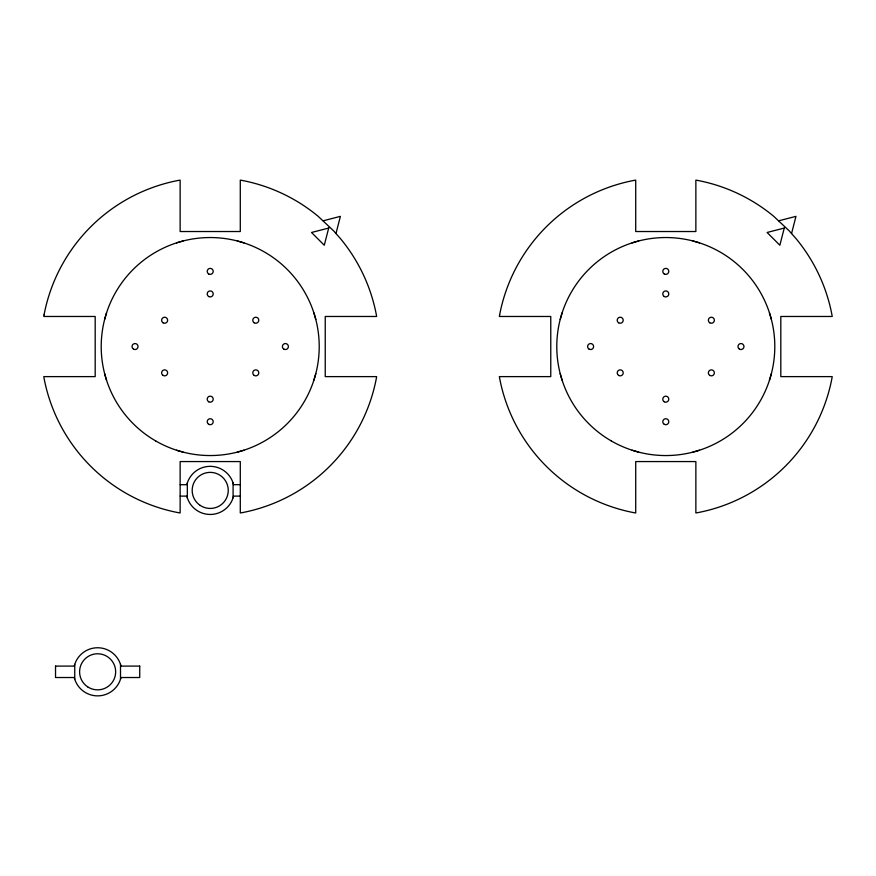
<?xml version="1.0" encoding="UTF-8"?>
<svg xmlns="http://www.w3.org/2000/svg" width="876" height="876" viewBox="0 0 876 876"><rect width="100%" height="100%" fill="white"/><g stroke="black" fill="none" stroke-linecap="round" stroke-linejoin="round"><path stroke-width="1.31" d="M335.979 233.542L340.392 216.361L323.211 220.785M791.554 233.542L795.966 216.361L778.797 220.785M104.627 319.433L106.543 312.863M313.882 380.228L315.798 373.658M560.202 319.433L562.118 312.863M769.457 380.228L771.373 373.658M74.745 679.239L74.745 664.38M120.505 679.239L120.505 664.38M187.333 497.842L187.333 482.972M233.093 497.842L233.093 482.972M176.525 242.871L183.106 240.966M632.1 242.871L638.681 240.966M237.319 452.125L243.9 450.22M692.894 452.125L699.475 450.22M180.193 484.691L186.906 484.691M233.509 484.691L240.221 484.691M180.193 496.112L186.906 496.112M233.509 496.112L240.221 496.112M55.527 666.099L74.318 666.099M120.921 666.099L139.722 666.099M74.318 677.52L55.527 677.52L55.527 666.11M120.921 677.52L139.722 677.52L139.722 666.11M692.894 240.966L699.475 242.871M237.319 240.966L243.9 242.871M632.1 450.22L638.681 452.125M176.525 450.22L183.106 452.125M769.457 312.863L771.373 319.433M560.202 373.658L562.118 380.228M313.882 312.863L315.798 319.433M104.627 373.658L106.543 380.228M120.921 677.794A24.057 24.057 0 0 1 74.318 677.794M74.318 665.826A24.057 24.057 0 0 1 120.921 665.826M233.509 496.385A24.057 24.057 0 0 1 186.906 496.385M186.906 484.417A24.057 24.057 0 0 1 233.509 484.417M44.052 314.845L43.8 316.477L95.188 316.477L95.188 376.614L43.8 376.614L44.052 378.246A169.145 169.145 0 0 0 178.518 512.701L180.138 512.953L180.138 461.564L240.287 461.564L240.287 512.953L241.907 512.701A169.145 169.145 0 0 0 376.362 378.246L376.625 376.614L325.237 376.614L325.237 316.477L376.625 316.477L376.362 314.845A169.145 169.145 0 0 0 340.545 238.721L333.515 230.749L318.032 216.208A169.145 169.145 0 0 0 241.907 180.39L240.287 180.138L240.287 231.527L180.138 231.527L180.138 180.138L178.518 180.39A169.145 169.145 0 0 0 44.052 314.845M499.638 314.845L499.375 316.477L550.763 316.477L550.763 376.614L499.375 376.614L499.638 378.246A169.145 169.145 0 0 0 634.093 512.701L635.713 512.953L635.713 461.564L695.862 461.564L695.862 512.953L697.482 512.701A169.145 169.145 0 0 0 831.948 378.246L832.2 376.614L780.812 376.614L780.812 316.477L832.2 316.477L831.948 314.845A169.145 169.145 0 0 0 796.12 238.721L789.09 230.749L773.607 216.208A169.145 169.145 0 0 0 697.482 180.39L695.862 180.138L695.862 231.527L635.713 231.527L635.713 180.138L634.093 180.39A169.145 169.145 0 0 0 499.638 314.845M328.697 228.056L324.273 245.236L311.517 232.479L328.697 228.056M784.272 228.056L779.859 245.236L767.102 232.479L784.272 228.056M611.284 440.946A109.007 109.007 0 0 0 774.8 346.546A109.007 109.007 0 0 0 611.284 252.146A109.007 109.007 0 0 0 611.284 440.946M664.282 424.323A3.011 3.011 0 0 0 668.793 421.717A3.011 3.011 0 0 0 664.282 419.122A3.011 3.011 0 0 0 664.282 424.323M589.11 349.152A3.011 3.011 0 0 0 593.621 346.546A3.011 3.011 0 0 0 589.11 343.94A3.011 3.011 0 0 0 589.11 349.152M664.282 273.969A3.011 3.011 0 0 0 668.793 271.363A3.011 3.011 0 0 0 664.282 268.768A3.011 3.011 0 0 0 664.282 273.969M739.464 349.152A3.011 3.011 0 0 0 743.976 346.546A3.011 3.011 0 0 0 739.464 343.94A3.011 3.011 0 0 0 739.464 349.152M618.598 375.399A3.011 3.011 0 0 0 623.219 372.979A3.011 3.011 0 0 0 618.817 370.198A3.011 3.011 0 0 0 618.598 375.399M664.282 401.777A3.011 3.011 0 0 0 668.793 399.171A3.011 3.011 0 0 0 664.282 396.565A3.011 3.011 0 0 0 664.282 401.777M709.801 375.432A3.011 3.011 0 0 0 714.367 372.924A3.011 3.011 0 0 0 709.91 370.22A3.011 3.011 0 0 0 709.801 375.432M709.746 322.773A3.011 3.011 0 0 0 714.367 320.353A3.011 3.011 0 0 0 709.965 317.572A3.011 3.011 0 0 0 709.746 322.773M664.282 296.526A3.011 3.011 0 0 0 668.793 293.92A3.011 3.011 0 0 0 664.282 291.314A3.011 3.011 0 0 0 664.282 296.526M618.653 322.806A3.011 3.011 0 0 0 623.219 320.298A3.011 3.011 0 0 0 618.763 317.594A3.011 3.011 0 0 0 618.653 322.806M87.644 686.839A18.046 18.046 0 0 0 115.632 672.943A18.046 18.046 0 0 0 89.604 655.653A18.046 18.046 0 0 0 87.644 686.839M200.232 505.43A18.046 18.046 0 0 0 228.22 491.535A18.046 18.046 0 0 0 202.192 474.245A18.046 18.046 0 0 0 200.232 505.43M155.709 440.946A109.007 109.007 0 0 0 319.214 346.546A109.007 109.007 0 0 0 155.709 252.146A109.007 109.007 0 0 0 155.709 440.946M208.707 424.323A3.011 3.011 0 0 0 213.218 421.717A3.011 3.011 0 0 0 208.707 419.122A3.011 3.011 0 0 0 208.707 424.323M133.535 349.152A3.011 3.011 0 0 0 138.036 346.546A3.011 3.011 0 0 0 133.535 343.94A3.011 3.011 0 0 0 133.535 349.152M208.707 273.969A3.011 3.011 0 0 0 213.218 271.363A3.011 3.011 0 0 0 208.707 268.768A3.011 3.011 0 0 0 208.707 273.969M283.89 349.152A3.011 3.011 0 0 0 288.401 346.546A3.011 3.011 0 0 0 283.89 343.94A3.011 3.011 0 0 0 283.89 349.152M163.024 375.399A3.011 3.011 0 0 0 167.644 372.979A3.011 3.011 0 0 0 163.243 370.198A3.011 3.011 0 0 0 163.024 375.399M208.707 401.777A3.011 3.011 0 0 0 213.218 399.171A3.011 3.011 0 0 0 208.707 396.565A3.011 3.011 0 0 0 208.707 401.777M254.226 375.432A3.011 3.011 0 0 0 258.792 372.924A3.011 3.011 0 0 0 254.336 370.22A3.011 3.011 0 0 0 254.226 375.432M254.171 322.773A3.011 3.011 0 0 0 258.792 320.353A3.011 3.011 0 0 0 254.39 317.572A3.011 3.011 0 0 0 254.171 322.773M208.707 296.526A3.011 3.011 0 0 0 213.218 293.92A3.011 3.011 0 0 0 208.707 291.314A3.011 3.011 0 0 0 208.707 296.526M163.078 322.806A3.011 3.011 0 0 0 167.644 320.298A3.011 3.011 0 0 0 163.188 317.594A3.011 3.011 0 0 0 163.078 322.806"/></g></svg>
